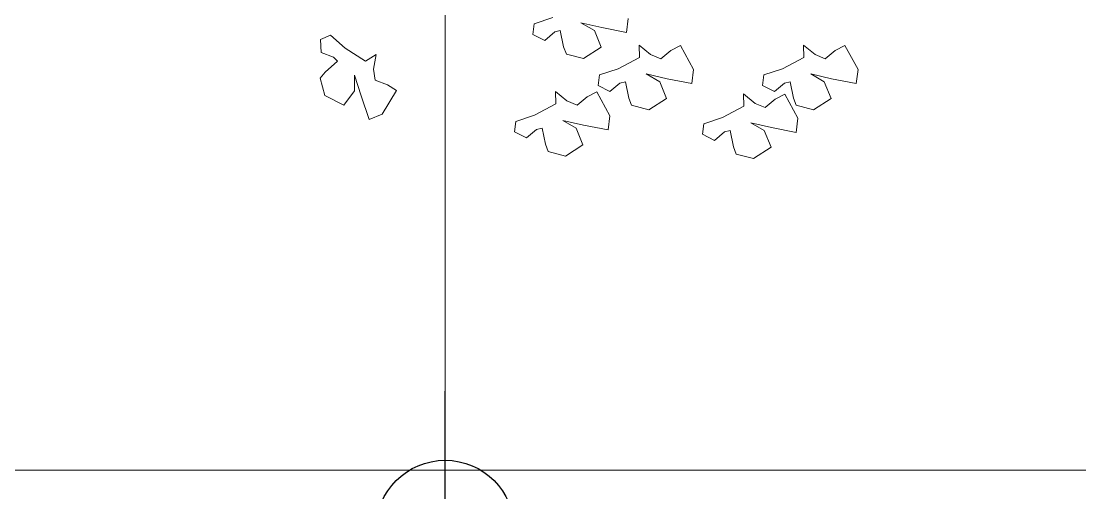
# Model space of a CAD drawing. Header units: millimetres. Extents: x 2016.56 to 2021.8, y 13721.83 to 13722.48.
# Drawn here: x 2017.84699 to 2017.8577, y 13722.04516 to 13722.04993 of the extents above; entities that cross this region are included whole.
import ezdxf

# ---------------------------------------------------------------- set-up
doc = ezdxf.new("R2010")
doc.units = ezdxf.units.MM
doc.layers.get('0').update_dxf_attribs({"lineweight": 20})
doc.layers.add('DV', color=7, linetype='Continuous', lineweight=20)
doc.layers.add('SIVA', color=7, linetype='Continuous', lineweight=20)

msp = doc.modelspace()

# ---------------------------------------------------------------- linework, layer by layer
for p, q in [((2017.852179, 13722.0499), (2017.852166, 13722.049793)), ((2017.852368, 13722.049962), (2017.852179, 13722.0499)), ((2017.852652, 13722.04991), (2017.852864, 13722.049862)), ((2017.852788, 13722.049831), (2017.852652, 13722.04991)), ((2017.853112, 13722.049812), (2017.85313, 13722.049955)), ((2017.850118, 13722.049784), (2017.850019, 13722.049742)), ((2017.850266, 13722.049652), (2017.850118, 13722.049784)), ((2017.852166, 13722.049793), (2017.852285, 13722.049732)), ((2017.852285, 13722.049732), (2017.852386, 13722.049817)), ((2017.852386, 13722.049817), (2017.852443, 13722.049832)), ((2017.852443, 13722.049832), (2017.852476, 13722.049667)), ((2017.852857, 13722.049664), (2017.852788, 13722.049831)), ((2017.852864, 13722.049862), (2017.853112, 13722.049812)), ((2017.850019, 13722.049742), (2017.850026, 13722.049609)), ((2017.850473, 13722.049523), (2017.850266, 13722.049652)), ((2017.852476, 13722.049667), (2017.852504, 13722.049594)), ((2017.852679, 13722.049548), (2017.852857, 13722.049664)), ((2017.85324, 13722.049685), (2017.853242, 13722.049559)), ((2017.853355, 13722.049589), (2017.85324, 13722.049685)), ((2017.853657, 13722.04968), (2017.85356, 13722.049631)), ((2017.85379, 13722.049438), (2017.853657, 13722.04968)), ((2017.854903, 13722.049685), (2017.854906, 13722.049559)), ((2017.855019, 13722.049589), (2017.854903, 13722.049685)), ((2017.85532, 13722.04968), (2017.855224, 13722.049631)), ((2017.855454, 13722.049438), (2017.85532, 13722.04968)), ((2017.850026, 13722.049609), (2017.85015, 13722.049563)), ((2017.85015, 13722.049563), (2017.850191, 13722.049521)), ((2017.850581, 13722.049588), (2017.850473, 13722.049523)), ((2017.850555, 13722.04944), (2017.850581, 13722.049588)), ((2017.852504, 13722.049594), (2017.852679, 13722.049548)), ((2017.853242, 13722.049559), (2017.853028, 13722.049445)), ((2017.853459, 13722.049547), (2017.853355, 13722.049589)), ((2017.85356, 13722.049631), (2017.853459, 13722.049547)), ((2017.854906, 13722.049559), (2017.854691, 13722.049445)), ((2017.855122, 13722.049547), (2017.855019, 13722.049589)), ((2017.855224, 13722.049631), (2017.855122, 13722.049547)), ((2017.850191, 13722.049521), (2017.850065, 13722.04941)), ((2017.85057, 13722.04933), (2017.850555, 13722.04944)), ((2017.853028, 13722.049445), (2017.852839, 13722.049383)), ((2017.853772, 13722.049295), (2017.85379, 13722.049438)), ((2017.854691, 13722.049445), (2017.854502, 13722.049383)), ((2017.855436, 13722.049295), (2017.855454, 13722.049438)), ((2017.850065, 13722.04941), (2017.850015, 13722.04935)), ((2017.850015, 13722.04935), (2017.850063, 13722.049175)), ((2017.850362, 13722.049222), (2017.850363, 13722.04938)), ((2017.850363, 13722.04938), (2017.850428, 13722.049172)), ((2017.850694, 13722.049284), (2017.85057, 13722.04933)), ((2017.852839, 13722.049383), (2017.852825, 13722.049276)), ((2017.853312, 13722.049393), (2017.853524, 13722.049345)), ((2017.853448, 13722.049313), (2017.853312, 13722.049393)), ((2017.853524, 13722.049345), (2017.853772, 13722.049295)), ((2017.854502, 13722.049383), (2017.854489, 13722.049276)), ((2017.854975, 13722.049393), (2017.855187, 13722.049345)), ((2017.855111, 13722.049313), (2017.854975, 13722.049393)), ((2017.855187, 13722.049345), (2017.855436, 13722.049295)), ((2017.850253, 13722.049079), (2017.850362, 13722.049222)), ((2017.850641, 13722.048988), (2017.850785, 13722.049225)), ((2017.850785, 13722.049225), (2017.850694, 13722.049284)), ((2017.852825, 13722.049276), (2017.852945, 13722.049215)), ((2017.852945, 13722.049215), (2017.853046, 13722.049299)), ((2017.853046, 13722.049299), (2017.853103, 13722.049314)), ((2017.853103, 13722.049314), (2017.853136, 13722.04915)), ((2017.853517, 13722.049146), (2017.853448, 13722.049313)), ((2017.854489, 13722.049276), (2017.854608, 13722.049215)), ((2017.854608, 13722.049215), (2017.85471, 13722.049299)), ((2017.85471, 13722.049299), (2017.854766, 13722.049314)), ((2017.854766, 13722.049314), (2017.8548, 13722.04915)), ((2017.855181, 13722.049146), (2017.855111, 13722.049313)), ((2017.850063, 13722.049175), (2017.850253, 13722.049079)), ((2017.850428, 13722.049172), (2017.850509, 13722.048932)), ((2017.852395, 13722.049217), (2017.852398, 13722.049091)), ((2017.85251, 13722.04912), (2017.852395, 13722.049217)), ((2017.852614, 13722.049079), (2017.85251, 13722.04912)), ((2017.852715, 13722.049163), (2017.852614, 13722.049079)), ((2017.852812, 13722.049212), (2017.852715, 13722.049163)), ((2017.852945, 13722.04897), (2017.852812, 13722.049212)), ((2017.853136, 13722.04915), (2017.853164, 13722.049076)), ((2017.853339, 13722.04903), (2017.853517, 13722.049146)), ((2017.854296, 13722.049193), (2017.854299, 13722.049067)), ((2017.854412, 13722.049096), (2017.854296, 13722.049193)), ((2017.854617, 13722.049139), (2017.854515, 13722.049054)), ((2017.854713, 13722.049188), (2017.854617, 13722.049139)), ((2017.854846, 13722.048945), (2017.854713, 13722.049188)), ((2017.8548, 13722.04915), (2017.854827, 13722.049076)), ((2017.855003, 13722.04903), (2017.855181, 13722.049146)), ((2017.852398, 13722.049091), (2017.852183, 13722.048976)), ((2017.853164, 13722.049076), (2017.853339, 13722.04903)), ((2017.854299, 13722.049067), (2017.854084, 13722.048952)), ((2017.854515, 13722.049054), (2017.854412, 13722.049096)), ((2017.854827, 13722.049076), (2017.855003, 13722.04903)), ((2017.850509, 13722.048932), (2017.850641, 13722.048988)), ((2017.851994, 13722.048914), (2017.851981, 13722.048808)), ((2017.852183, 13722.048976), (2017.851994, 13722.048914)), ((2017.852467, 13722.048924), (2017.852679, 13722.048876)), ((2017.852603, 13722.048845), (2017.852467, 13722.048924)), ((2017.852927, 13722.048827), (2017.852945, 13722.04897)), ((2017.854084, 13722.048952), (2017.853895, 13722.04889)), ((2017.854828, 13722.048802), (2017.854846, 13722.048945)), ((2017.851981, 13722.048808), (2017.8521, 13722.048747)), ((2017.8521, 13722.048747), (2017.852202, 13722.048831)), ((2017.852202, 13722.048831), (2017.852258, 13722.048846)), ((2017.852258, 13722.048846), (2017.852292, 13722.048682)), ((2017.852672, 13722.048678), (2017.852603, 13722.048845)), ((2017.852679, 13722.048876), (2017.852927, 13722.048827)), ((2017.853895, 13722.04889), (2017.853882, 13722.048783)), ((2017.854001, 13722.048722), (2017.854103, 13722.048807)), ((2017.854103, 13722.048807), (2017.854159, 13722.048822)), ((2017.854159, 13722.048822), (2017.854193, 13722.048657)), ((2017.854368, 13722.0489), (2017.85458, 13722.048852)), ((2017.854504, 13722.04882), (2017.854368, 13722.0489)), ((2017.854574, 13722.048654), (2017.854504, 13722.04882)), ((2017.85458, 13722.048852), (2017.854828, 13722.048802)), ((2017.853882, 13722.048783), (2017.854001, 13722.048722)), ((2017.852292, 13722.048682), (2017.852319, 13722.048608)), ((2017.852319, 13722.048608), (2017.852495, 13722.048562)), ((2017.852495, 13722.048562), (2017.852672, 13722.048678)), ((2017.854193, 13722.048657), (2017.85422, 13722.048584)), ((2017.85422, 13722.048584), (2017.854396, 13722.048538)), ((2017.854396, 13722.048538), (2017.854574, 13722.048654))]:
    msp.add_line(p, q)
at = {"color": 0, "lineweight": -2}
msp.add_line((2017.851278, 13722.044789), (2017.851278, 13722.046189), dxfattribs=at)
msp.add_circle((2017.851278, 13722.044789), 0.0007, dxfattribs=at)
msp.add_circle((2017.851278, 13722.044789), 0.0007, dxfattribs=at)
at = {"layer": 'DV'}
msp.add_line((2017.851278, 13722.131389), (2017.851278, 13722.046189), dxfattribs=at)
at = {"layer": 'SIVA'}
msp.add_line((2017.858691, 13722.045389), (2017.838691, 13722.045389), dxfattribs=at)

doc.saveas('drawing.dxf')
